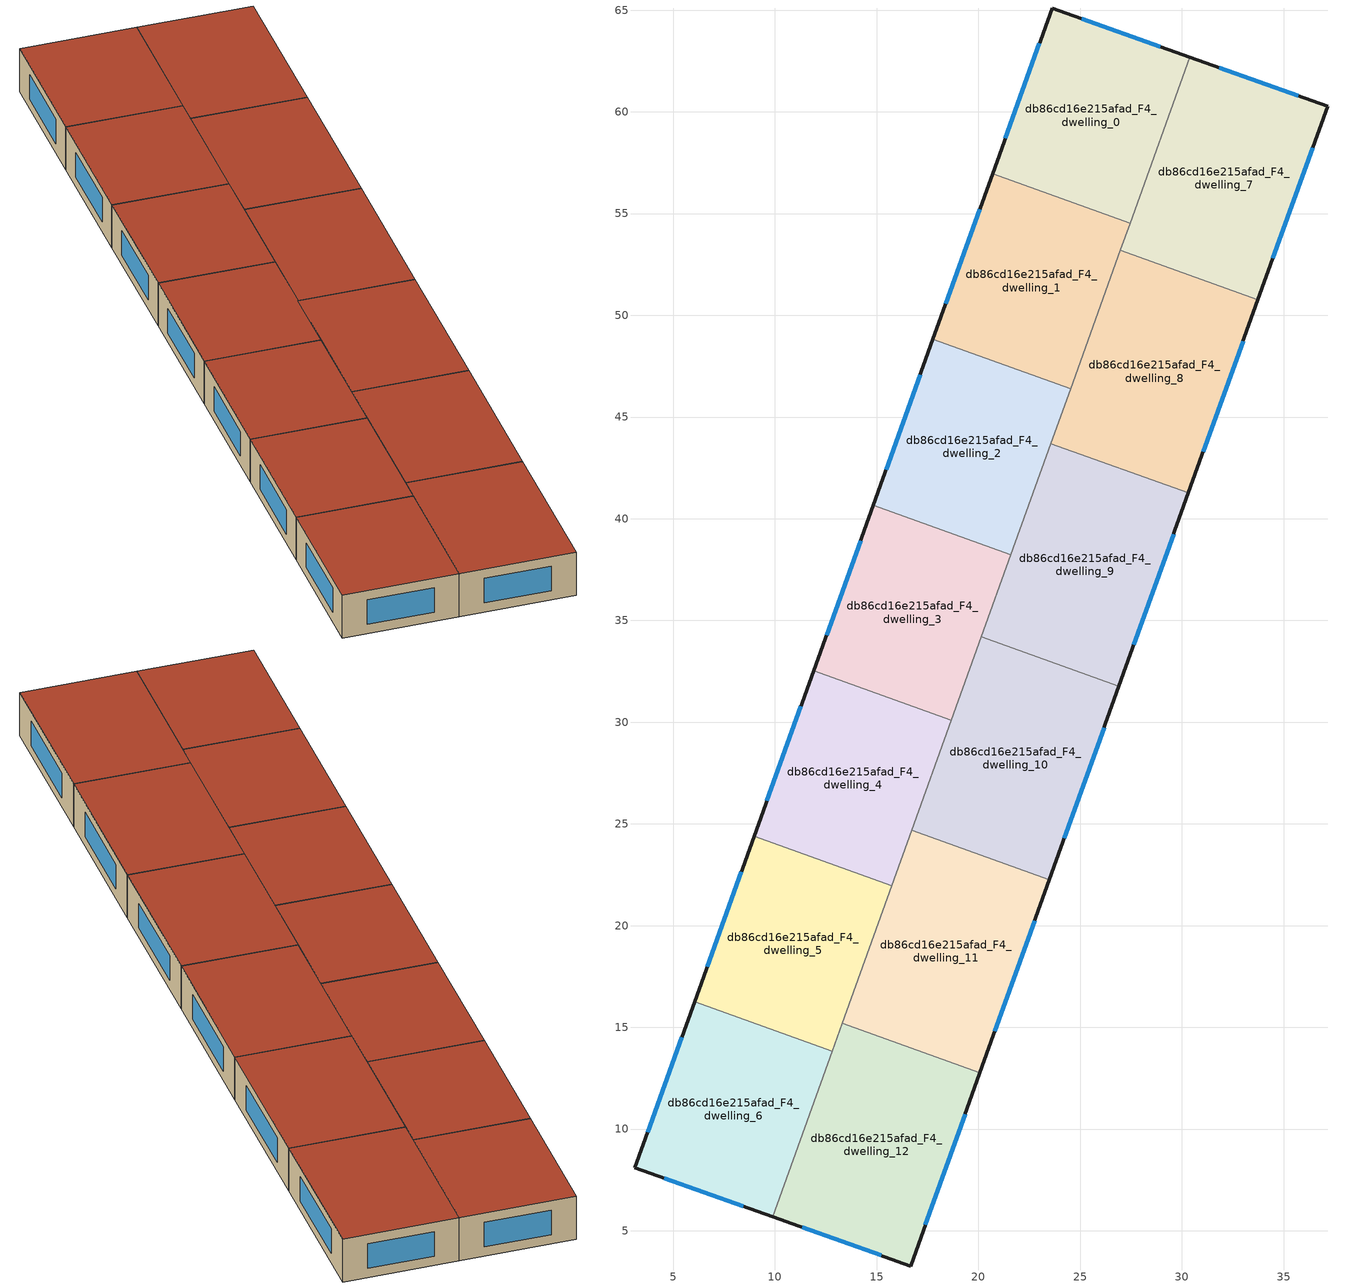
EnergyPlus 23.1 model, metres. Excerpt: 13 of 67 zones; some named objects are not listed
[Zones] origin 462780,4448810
db86cd16e215afad_F4_dwelling_0
 floor to db86cd16e215afad_F3_dwelling_0 (EU_floor_Construction): 30.39,62.69 27.46,54.53 20.7,56.96 23.62,65.11 z12
 wall outside (EU_wall_Construction): 30.39,62.69 23.62,65.11 20.7,56.96 z12:15
 wall to db86cd16e215afad_F4_dwelling_1 (EU_wall_Construction): 20.7,56.96 27.46,54.53 z12:15
 wall to db86cd16e215afad_F4_dwelling_7 (EU_wall_Construction): 27.46,54.53 30.39,62.69 z12:15
 window (EU_Window_Construction): 28.94,63.21 25.07,64.59 / 23,63.36 21.32,58.71 z12.64:14.36
 roof outside (EU_roof_Construction): 27.46,54.53 30.39,62.69 23.62,65.11 20.7,56.96 z15
db86cd16e215afad_F4_dwelling_1
 floor to db86cd16e215afad_F3_dwelling_1 (EU_floor_Construction): 27.46,54.53 24.53,46.39 17.77,48.82 20.7,56.96 z12
 wall outside (EU_wall_Construction): 20.7,56.96 17.77,48.82 z12:15
 wall to db86cd16e215afad_F4_dwelling_2 (EU_wall_Construction): 17.77,48.82 24.53,46.39 z12:15
 wall to db86cd16e215afad_F4_dwelling_8 (EU_wall_Construction): 24.53,46.39 26.98,53.2 z12:15
 wall to db86cd16e215afad_F4_dwelling_7 (EU_wall_Construction): 26.98,53.2 27.46,54.53 z12:15
 window (EU_Window_Construction): 20.07,55.22 18.39,50.56 z12.64:14.36
 roof outside (EU_roof_Construction): 24.53,46.39 27.46,54.53 20.7,56.96 17.77,48.82 z15
db86cd16e215afad_F4_dwelling_10
 floor to db86cd16e215afad_F3_dwelling_10 (EU_floor_Construction): 26.91,31.76 23.49,22.26 16.73,24.7 20.15,34.2 z12
 wall outside (EU_wall_Construction): 23.49,22.26 26.91,31.76 z12:15
 wall to db86cd16e215afad_F4_dwelling_9 (EU_wall_Construction): 26.91,31.76 20.15,34.2 z12:15
 wall to db86cd16e215afad_F4_dwelling_11 (EU_wall_Construction): 16.73,24.7 23.49,22.26 z12:15
 wall to db86cd16e215afad_F4_dwelling_4 (EU_wall_Construction): 18.67,30.1 16.73,24.7 z12:15
 wall to db86cd16e215afad_F4_dwelling_3 (EU_wall_Construction): 20.15,34.2 18.67,30.1 z12:15
 window (EU_Window_Construction): 24.22,24.3 26.18,29.73 z12.64:14.36
 roof outside (EU_roof_Construction): 23.49,22.26 26.91,31.76 20.15,34.2 16.73,24.7 z15
db86cd16e215afad_F4_dwelling_11
 floor to db86cd16e215afad_F3_dwelling_11 (EU_floor_Construction): 23.49,22.26 20.08,12.76 13.31,15.19 16.73,24.7 z12
 wall outside (EU_wall_Construction): 20.08,12.76 23.49,22.26 z12:15
 wall to db86cd16e215afad_F4_dwelling_12 (EU_wall_Construction): 13.31,15.19 20.08,12.76 z12:15
 wall to db86cd16e215afad_F4_dwelling_5 (EU_wall_Construction): 15.74,21.96 13.31,15.19 z12:15
 wall to db86cd16e215afad_F4_dwelling_4 (EU_wall_Construction): 16.73,24.7 15.74,21.96 z12:15
 window (EU_Window_Construction): 20.81,14.8 22.76,20.23 z12.64:14.36
 roof outside (EU_roof_Construction): 20.08,12.76 23.49,22.26 16.73,24.7 13.31,15.19 z15
db86cd16e215afad_F4_dwelling_12
 floor to db86cd16e215afad_F3_dwelling_12 (EU_floor_Construction): 20.08,12.76 16.66,3.27 9.89,5.68 13.31,15.19 z12
 wall outside (EU_wall_Construction): 9.89,5.68 16.66,3.27 20.08,12.76 z12:15
 wall to db86cd16e215afad_F4_dwelling_6 (EU_wall_Construction): 12.82,13.81 9.89,5.68 z12:15
 wall to db86cd16e215afad_F4_dwelling_5 (EU_wall_Construction): 13.31,15.19 12.82,13.81 z12:15
 window (EU_Window_Construction): 17.4,5.3 19.35,10.73 / 11.34,5.17 15.21,3.79 z12.64:14.36
 roof outside (EU_roof_Construction): 16.66,3.27 20.08,12.76 13.31,15.19 9.89,5.68 z15
db86cd16e215afad_F4_dwelling_2
 floor to db86cd16e215afad_F3_dwelling_2 (EU_floor_Construction): 24.53,46.39 21.6,38.24 14.84,40.67 17.77,48.82 z12
 wall outside (EU_wall_Construction): 17.77,48.82 14.84,40.67 z12:15
 wall to db86cd16e215afad_F4_dwelling_3 (EU_wall_Construction): 14.84,40.67 21.6,38.24 z12:15
 wall to db86cd16e215afad_F4_dwelling_9 (EU_wall_Construction): 21.6,38.24 23.56,43.7 z12:15
 wall to db86cd16e215afad_F4_dwelling_8 (EU_wall_Construction): 23.56,43.7 24.53,46.39 z12:15
 window (EU_Window_Construction): 17.14,47.07 15.46,42.42 z12.64:14.36
 roof outside (EU_roof_Construction): 21.6,38.24 24.53,46.39 17.77,48.82 14.84,40.67 z15
db86cd16e215afad_F4_dwelling_3
 floor to db86cd16e215afad_F3_dwelling_3 (EU_floor_Construction): 21.6,38.24 18.67,30.1 11.91,32.53 14.84,40.67 z12
 wall outside (EU_wall_Construction): 14.84,40.67 11.91,32.53 z12:15
 wall to db86cd16e215afad_F4_dwelling_4 (EU_wall_Construction): 11.91,32.53 18.67,30.1 z12:15
 wall to db86cd16e215afad_F4_dwelling_9 (EU_wall_Construction): 20.15,34.2 21.6,38.24 z12:15
 window (EU_Window_Construction): 14.21,38.93 12.53,34.28 z12.64:14.36
 roof outside (EU_roof_Construction): 18.67,30.1 21.6,38.24 14.84,40.67 11.91,32.53 z15
db86cd16e215afad_F4_dwelling_4
 floor to db86cd16e215afad_F3_dwelling_4 (EU_floor_Construction): 18.67,30.1 15.74,21.96 8.98,24.39 11.91,32.53 z12
 wall outside (EU_wall_Construction): 11.91,32.53 8.98,24.39 z12:15
 wall to db86cd16e215afad_F4_dwelling_5 (EU_wall_Construction): 8.98,24.39 15.74,21.96 z12:15
 window (EU_Window_Construction): 11.28,30.79 9.61,26.13 z12.64:14.36
 roof outside (EU_roof_Construction): 15.74,21.96 18.67,30.1 11.91,32.53 8.98,24.39 z15
db86cd16e215afad_F4_dwelling_5
 floor to db86cd16e215afad_F3_dwelling_5 (EU_floor_Construction): 15.74,21.96 12.82,13.81 6.05,16.25 8.98,24.39 z12
 wall outside (EU_wall_Construction): 8.98,24.39 6.05,16.25 z12:15
 wall to db86cd16e215afad_F4_dwelling_6 (EU_wall_Construction): 6.05,16.25 12.82,13.81 z12:15
 window (EU_Window_Construction): 8.35,22.64 6.68,17.99 z12.64:14.36
 roof outside (EU_roof_Construction): 12.82,13.81 15.74,21.96 8.98,24.39 6.05,16.25 z15
db86cd16e215afad_F4_dwelling_6
 floor to db86cd16e215afad_F3_dwelling_6 (EU_floor_Construction): 12.82,13.81 9.89,5.68 3.12,8.1 6.05,16.25 z12
 wall outside (EU_wall_Construction): 6.05,16.25 3.12,8.1 9.89,5.68 z12:15
 window (EU_Window_Construction): 4.57,7.58 8.44,6.2 / 5.42,14.5 3.75,9.84 z12.64:14.36
 roof outside (EU_roof_Construction): 9.89,5.68 12.82,13.81 6.05,16.25 3.12,8.1 z15
db86cd16e215afad_F4_dwelling_7
 floor to db86cd16e215afad_F3_dwelling_7 (EU_floor_Construction): 37.16,60.28 33.74,50.77 26.98,53.2 30.39,62.69 z12
 wall outside (EU_wall_Construction): 33.74,50.77 37.16,60.28 30.39,62.69 z12:15
 wall to db86cd16e215afad_F4_dwelling_8 (EU_wall_Construction): 26.98,53.2 33.74,50.77 z12:15
 window (EU_Window_Construction): 35.71,60.79 31.84,62.17 / 34.47,52.8 36.43,58.24 z12.64:14.36
 roof outside (EU_roof_Construction): 33.74,50.77 37.16,60.28 30.39,62.69 26.98,53.2 z15
db86cd16e215afad_F4_dwelling_8
 floor to db86cd16e215afad_F3_dwelling_8 (EU_floor_Construction): 33.74,50.77 30.33,41.27 23.56,43.7 26.98,53.2 z12
 wall outside (EU_wall_Construction): 30.33,41.27 33.74,50.77 z12:15
 wall to db86cd16e215afad_F4_dwelling_9 (EU_wall_Construction): 23.56,43.7 30.33,41.27 z12:15
 window (EU_Window_Construction): 31.06,43.3 33.01,48.73 z12.64:14.36
 roof outside (EU_roof_Construction): 30.33,41.27 33.74,50.77 26.98,53.2 23.56,43.7 z15
db86cd16e215afad_F4_dwelling_9
 floor to db86cd16e215afad_F3_dwelling_9 (EU_floor_Construction): 30.33,41.27 26.91,31.76 20.15,34.2 23.56,43.7 z12
 wall outside (EU_wall_Construction): 26.91,31.76 30.33,41.27 z12:15
 window (EU_Window_Construction): 27.64,33.8 29.59,39.23 z12.64:14.36
 roof outside (EU_roof_Construction): 26.91,31.76 30.33,41.27 23.56,43.7 20.15,34.2 z15
[Building]
EU S2 Campaign: North Axis=0; Terrain=City; Solar Distribution=FullExterior
[Site:Location]
Yerevan-Zvartnots.Intl.AP: Latitude=40.15; Longitude=44.383; Time Zone=4; Elevation=854
[SizingPeriod:WeatherFileDays]
AnnualSizingPeriod: Begin Month=1; Begin Day of Month=1; End Month=12; End Day of Month=31; Day of Week for Start Day=Monday; Use Weather File Daylight Saving Period=No; Use Weather File Rain and Snow Indicators=No
[MATERIAL]
EU_InternalMass_Material: Roughness=MediumRough; Thickness=0.1; Conductivity=1; Density=1800; Specific Heat=900; Thermal Absorptance=0.9; Solar Absorptance=0.7; Visible Absorptance=0.7
[MATERIAL:NOMASS] Roughness=MediumRough; Thermal Absorptance=0.9; Solar Absorptance=0.7; Visible Absorptance=0.7
Name | Thermal Resistance
EU_wall_NoMass | 1.05043
EU_roof_NoMass | 1.45357
EU_floor_NoMass | 0.478065
[WINDOWMATERIAL:SIMPLEGLAZINGSYSTEM]
EU_Window_SimpleGlazing: UFactor=2.5566; Solar Heat Gain Coefficient=0.75; Visible Transmittance=0.75
[CONSTRUCTION]
EU_wall_Construction: EU_wall_NoMass
EU_roof_Construction: EU_roof_NoMass
EU_floor_Construction: EU_floor_NoMass
EU_Window_Construction: EU_Window_SimpleGlazing
EU_InternalMass_Construction: EU_InternalMass_Material
[ZONE] Type=1; Multiplier=1; Ceiling Height=autocalculate; Floor Area=autocalculate; Part of Total Floor Area=Yes
Name | Volume
db86cd16e215afad_F4_dwelling_0 | 186.656
db86cd16e215afad_F4_dwelling_1 | 186.602
db86cd16e215afad_F4_dwelling_10 | 217.735
db86cd16e215afad_F4_dwelling_11; db86cd16e215afad_F4_dwelling_7; db86cd16e215afad_F4_dwelling_9 | 217.733
db86cd16e215afad_F4_dwelling_12 | 217.734
db86cd16e215afad_F4_dwelling_2 | 186.621
db86cd16e215afad_F4_dwelling_3 | 186.622
db86cd16e215afad_F4_dwelling_4 | 186.65
db86cd16e215afad_F4_dwelling_5 | 186.642
db86cd16e215afad_F4_dwelling_6 | 186.649
db86cd16e215afad_F4_dwelling_8 | 217.717
[INTERNALMASS] Construction=EU_InternalMass_Construction
Name | Zone or ZoneList | Surface Area
db86cd16e215afad_F4_dwelling_0_EU_InternalMass | db86cd16e215afad_F4_dwelling_0 | 62.2187
db86cd16e215afad_F4_dwelling_1_EU_InternalMass | db86cd16e215afad_F4_dwelling_1 | 62.2008
db86cd16e215afad_F4_dwelling_2_EU_InternalMass | db86cd16e215afad_F4_dwelling_2 | 62.207
db86cd16e215afad_F4_dwelling_3_EU_InternalMass | db86cd16e215afad_F4_dwelling_3 | 62.2074
db86cd16e215afad_F4_dwelling_4_EU_InternalMass | db86cd16e215afad_F4_dwelling_4 | 62.2165
db86cd16e215afad_F4_dwelling_5_EU_InternalMass | db86cd16e215afad_F4_dwelling_5 | 62.214
db86cd16e215afad_F4_dwelling_6_EU_InternalMass | db86cd16e215afad_F4_dwelling_6 | 62.2163
db86cd16e215afad_F4_dwelling_7_EU_InternalMass | db86cd16e215afad_F4_dwelling_7 | 72.5777
db86cd16e215afad_F4_dwelling_8_EU_InternalMass | db86cd16e215afad_F4_dwelling_8 | 72.5725
db86cd16e215afad_F4_dwelling_9_EU_InternalMass | db86cd16e215afad_F4_dwelling_9 | 72.5776
db86cd16e215afad_F4_dwelling_10_EU_InternalMass | db86cd16e215afad_F4_dwelling_10 | 72.5783
db86cd16e215afad_F4_dwelling_11_EU_InternalMass | db86cd16e215afad_F4_dwelling_11 | 72.5776
db86cd16e215afad_F4_dwelling_12_EU_InternalMass | db86cd16e215afad_F4_dwelling_12 | 72.5779
[OTHEREQUIPMENT] Fuel Type=Electricity; Design Level Calculation Method=Watts/Area; Power per Zone Floor Area=1; Fraction Latent=0; Fraction Radiant=0; Fraction Lost=0; Carbon Dioxide Generation Rate=0; EndUse Subcategory=EU_Step8_InternalGains
Name | Zone or ZoneList or Space or SpaceList | Schedule
EU_Step8_InternalGain_db86cd16e215afad_F4_dwelling_0_f000 | db86cd16e215afad_F4_dwelling_0 | EU_Step8_GainSchedule_db86cd16e215afad_F4_dwelling_0_f000
EU_Step8_InternalGain_db86cd16e215afad_F4_dwelling_1_f000 | db86cd16e215afad_F4_dwelling_1 | EU_Step8_GainSchedule_db86cd16e215afad_F4_dwelling_1_f000
EU_Step8_InternalGain_db86cd16e215afad_F4_dwelling_2_f000 | db86cd16e215afad_F4_dwelling_2 | EU_Step8_GainSchedule_db86cd16e215afad_F4_dwelling_2_f000
EU_Step8_InternalGain_db86cd16e215afad_F4_dwelling_3_f000 | db86cd16e215afad_F4_dwelling_3 | EU_Step8_GainSchedule_db86cd16e215afad_F4_dwelling_3_f000
EU_Step8_InternalGain_db86cd16e215afad_F4_dwelling_4_f000 | db86cd16e215afad_F4_dwelling_4 | EU_Step8_GainSchedule_db86cd16e215afad_F4_dwelling_4_f000
EU_Step8_InternalGain_db86cd16e215afad_F4_dwelling_5_f000 | db86cd16e215afad_F4_dwelling_5 | EU_Step8_GainSchedule_db86cd16e215afad_F4_dwelling_5_f000
EU_Step8_InternalGain_db86cd16e215afad_F4_dwelling_6_f000 | db86cd16e215afad_F4_dwelling_6 | EU_Step8_GainSchedule_db86cd16e215afad_F4_dwelling_6_f000
EU_Step8_InternalGain_db86cd16e215afad_F4_dwelling_7_f000 | db86cd16e215afad_F4_dwelling_7 | EU_Step8_GainSchedule_db86cd16e215afad_F4_dwelling_7_f000
EU_Step8_InternalGain_db86cd16e215afad_F4_dwelling_8_f000 | db86cd16e215afad_F4_dwelling_8 | EU_Step8_GainSchedule_db86cd16e215afad_F4_dwelling_8_f000
EU_Step8_InternalGain_db86cd16e215afad_F4_dwelling_9_f000 | db86cd16e215afad_F4_dwelling_9 | EU_Step8_GainSchedule_db86cd16e215afad_F4_dwelling_9_f000
EU_Step8_InternalGain_db86cd16e215afad_F4_dwelling_10_f000 | db86cd16e215afad_F4_dwelling_10 | EU_Step8_GainSchedule_db86cd16e215afad_F4_dwelling_10_f000
EU_Step8_InternalGain_db86cd16e215afad_F4_dwelling_11_f000 | db86cd16e215afad_F4_dwelling_11 | EU_Step8_GainSchedule_db86cd16e215afad_F4_dwelling_11_f000
EU_Step8_InternalGain_db86cd16e215afad_F4_dwelling_12_f000 | db86cd16e215afad_F4_dwelling_12 | EU_Step8_GainSchedule_db86cd16e215afad_F4_dwelling_12_f000
[ZONEVENTILATION:DESIGNFLOWRATE] Schedule=EU_AlwaysOn; Design Flow Rate Calculation Method=AirChanges/Hour; Air Changes per Hour=0.557805; Ventilation Type=Natural; Fan Pressure Rise=0; Fan Total Efficiency=1; Constant Term Coefficient=1; Temperature Term Coefficient=0; Velocity Term Coefficient=0; Velocity Squared Term Coefficient=0; Minimum Indoor Temperature=-100; Maximum Indoor Temperature=100; Delta Temperature=-100; Minimum Outdoor Temperature=-100; Maximum Outdoor Temperature=100; Maximum Wind Speed=40
Name | Zone or ZoneList or Space or SpaceList
EU_ConstantAir_db86cd16e215afad_F4_dwelling_0 | db86cd16e215afad_F4_dwelling_0
EU_ConstantAir_db86cd16e215afad_F4_dwelling_1 | db86cd16e215afad_F4_dwelling_1
EU_ConstantAir_db86cd16e215afad_F4_dwelling_2 | db86cd16e215afad_F4_dwelling_2
EU_ConstantAir_db86cd16e215afad_F4_dwelling_3 | db86cd16e215afad_F4_dwelling_3
EU_ConstantAir_db86cd16e215afad_F4_dwelling_4 | db86cd16e215afad_F4_dwelling_4
EU_ConstantAir_db86cd16e215afad_F4_dwelling_5 | db86cd16e215afad_F4_dwelling_5
EU_ConstantAir_db86cd16e215afad_F4_dwelling_6 | db86cd16e215afad_F4_dwelling_6
EU_ConstantAir_db86cd16e215afad_F4_dwelling_7 | db86cd16e215afad_F4_dwelling_7
EU_ConstantAir_db86cd16e215afad_F4_dwelling_8 | db86cd16e215afad_F4_dwelling_8
EU_ConstantAir_db86cd16e215afad_F4_dwelling_9 | db86cd16e215afad_F4_dwelling_9
EU_ConstantAir_db86cd16e215afad_F4_dwelling_10 | db86cd16e215afad_F4_dwelling_10
EU_ConstantAir_db86cd16e215afad_F4_dwelling_11 | db86cd16e215afad_F4_dwelling_11
EU_ConstantAir_db86cd16e215afad_F4_dwelling_12 | db86cd16e215afad_F4_dwelling_12
[HVACTEMPLATE:ZONE:IDEALLOADSAIRSYSTEM] System Availability Schedule=EU_AlwaysOn; Maximum Heating Supply Air Temperature=50; Minimum Cooling Supply Air Temperature=13; Maximum Heating Supply Air Humidity Ratio=0.0156; Minimum Cooling Supply Air Humidity Ratio=0.0077; Heating Limit=NoLimit; Cooling Limit=NoLimit; Heating Availability Schedule=EU_AlwaysOn; Cooling Availability Schedule=EU_CoolingOff; Dehumidification Control Type=ConstantSensibleHeatRatio; Cooling Sensible Heat Ratio=0.7; Dehumidification Setpoint=60; Humidification Control Type=None; Humidification Setpoint=30; Outdoor Air Method=None; Outdoor Air Flow Rate per Person=0.00944; Outdoor Air Flow Rate per Zone Floor Area=0; Outdoor Air Flow Rate per Zone=0; Demand Controlled Ventilation Type=None; Outdoor Air Economizer Type=NoEconomizer; Heat Recovery Type=None; Sensible Heat Recovery Effectiveness=0.7; Latent Heat Recovery Effectiveness=0.65
Name | Template Thermostat
db86cd16e215afad_F4_dwelling_0 | EU_HeatOnly_db86cd16e215afad_F4_dwelling_0
db86cd16e215afad_F4_dwelling_1 | EU_HeatOnly_db86cd16e215afad_F4_dwelling_1
db86cd16e215afad_F4_dwelling_2 | EU_HeatOnly_db86cd16e215afad_F4_dwelling_2
db86cd16e215afad_F4_dwelling_3 | EU_HeatOnly_db86cd16e215afad_F4_dwelling_3
db86cd16e215afad_F4_dwelling_4 | EU_HeatOnly_db86cd16e215afad_F4_dwelling_4
db86cd16e215afad_F4_dwelling_5 | EU_HeatOnly_db86cd16e215afad_F4_dwelling_5
db86cd16e215afad_F4_dwelling_6 | EU_HeatOnly_db86cd16e215afad_F4_dwelling_6
db86cd16e215afad_F4_dwelling_7 | EU_HeatOnly_db86cd16e215afad_F4_dwelling_7
db86cd16e215afad_F4_dwelling_8 | EU_HeatOnly_db86cd16e215afad_F4_dwelling_8
db86cd16e215afad_F4_dwelling_9 | EU_HeatOnly_db86cd16e215afad_F4_dwelling_9
db86cd16e215afad_F4_dwelling_10 | EU_HeatOnly_db86cd16e215afad_F4_dwelling_10
db86cd16e215afad_F4_dwelling_11 | EU_HeatOnly_db86cd16e215afad_F4_dwelling_11
db86cd16e215afad_F4_dwelling_12 | EU_HeatOnly_db86cd16e215afad_F4_dwelling_12
[SIZING:ZONE] Zone Cooling Design Supply Air Temperature Input Method=SupplyAirTemperature; Zone Cooling Design Supply Air Temperature=13; Zone Heating Design Supply Air Temperature Input Method=SupplyAirTemperature; Zone Heating Design Supply Air Temperature=50; Zone Cooling Design Supply Air Humidity Ratio=0.008; Zone Heating Design Supply Air Humidity Ratio=0.008; Cooling Design Air Flow Method=DesignDay; Cooling Design Air Flow Rate=0; Cooling Minimum Air Flow per Zone Floor Area=0.000762; Cooling Minimum Air Flow=0; Cooling Minimum Air Flow Fraction=0.2; Heating Design Air Flow Method=DesignDay; Heating Design Air Flow Rate=0; Heating Maximum Air Flow per Zone Floor Area=0.002032; Heating Maximum Air Flow=0.141576; Heating Maximum Air Flow Fraction=0.3; Account for Dedicated Outdoor Air System=No; Dedicated Outdoor Air System Control Strategy=NeutralSupplyAir; Dedicated Outdoor Air Low Setpoint Temperature for Design=autosize; Dedicated Outdoor Air High Setpoint Temperature for Design=autosize; Zone Load Sizing Method=Sensible Load Only No Latent Load; Zone Latent Cooling Design Supply Air Humidity Ratio Input Method=HumidityRatioDifference; Zone Cooling Design Supply Air Humidity Ratio Difference=0.005; Zone Latent Heating Design Supply Air Humidity Ratio Input Method=HumidityRatioDifference; Zone Humidification Design Supply Air Humidity Ratio Difference=0.005
db86cd16e215afad_F4_dwelling_0; db86cd16e215afad_F4_dwelling_1; db86cd16e215afad_F4_dwelling_2; db86cd16e215afad_F4_dwelling_3; db86cd16e215afad_F4_dwelling_4; db86cd16e215afad_F4_dwelling_5; db86cd16e215afad_F4_dwelling_6; db86cd16e215afad_F4_dwelling_7; db86cd16e215afad_F4_dwelling_8; db86cd16e215afad_F4_dwelling_9; db86cd16e215afad_F4_dwelling_10; db86cd16e215afad_F4_dwelling_11; db86cd16e215afad_F4_dwelling_12
[SCHEDULE:CONSTANT]
Name | Hourly Value
EU_AlwaysOn | 1
EU_CoolingOff | 0
[SCHEDULE:FILE] Column Number=1; Rows to Skip at Top=0; Number of Hours of Data=8760; Column Separator=Comma; Interpolate to Timestep=No; Minutes per Item=60; Adjust Schedule for Daylight Savings=Yes
Name | File
EU_Step8_GainSchedule_db86cd16e215afad_F4_dwelling_0_f000 | ../../schedules/db86cd16e215afad/db86cd16e215afad_F4_dwelling_0_f000_gain.csv
EU_Step8_GainSchedule_db86cd16e215afad_F4_dwelling_1_f000 | ../../schedules/db86cd16e215afad/db86cd16e215afad_F4_dwelling_1_f000_gain.csv
EU_Step8_GainSchedule_db86cd16e215afad_F4_dwelling_2_f000 | ../../schedules/db86cd16e215afad/db86cd16e215afad_F4_dwelling_2_f000_gain.csv
EU_Step8_GainSchedule_db86cd16e215afad_F4_dwelling_3_f000 | ../../schedules/db86cd16e215afad/db86cd16e215afad_F4_dwelling_3_f000_gain.csv
EU_Step8_GainSchedule_db86cd16e215afad_F4_dwelling_4_f000 | ../../schedules/db86cd16e215afad/db86cd16e215afad_F4_dwelling_4_f000_gain.csv
EU_Step8_GainSchedule_db86cd16e215afad_F4_dwelling_5_f000 | ../../schedules/db86cd16e215afad/db86cd16e215afad_F4_dwelling_5_f000_gain.csv
EU_Step8_GainSchedule_db86cd16e215afad_F4_dwelling_6_f000 | ../../schedules/db86cd16e215afad/db86cd16e215afad_F4_dwelling_6_f000_gain.csv
EU_Step8_GainSchedule_db86cd16e215afad_F4_dwelling_7_f000 | ../../schedules/db86cd16e215afad/db86cd16e215afad_F4_dwelling_7_f000_gain.csv
EU_Step8_GainSchedule_db86cd16e215afad_F4_dwelling_8_f000 | ../../schedules/db86cd16e215afad/db86cd16e215afad_F4_dwelling_8_f000_gain.csv
EU_Step8_GainSchedule_db86cd16e215afad_F4_dwelling_9_f000 | ../../schedules/db86cd16e215afad/db86cd16e215afad_F4_dwelling_9_f000_gain.csv
EU_Step8_GainSchedule_db86cd16e215afad_F4_dwelling_10_f000 | ../../schedules/db86cd16e215afad/db86cd16e215afad_F4_dwelling_10_f000_gain.csv
EU_Step8_GainSchedule_db86cd16e215afad_F4_dwelling_11_f000 | ../../schedules/db86cd16e215afad/db86cd16e215afad_F4_dwelling_11_f000_gain.csv
EU_Step8_GainSchedule_db86cd16e215afad_F4_dwelling_12_f000 | ../../schedules/db86cd16e215afad/db86cd16e215afad_F4_dwelling_12_f000_gain.csv
